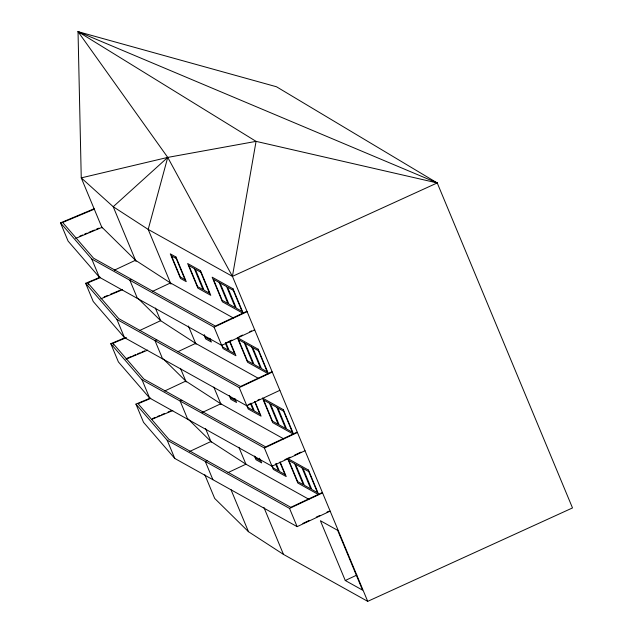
<?xml version="1.0" encoding="UTF-8"?>
<svg xmlns="http://www.w3.org/2000/svg" width="633" height="633" viewBox="0 0 633 633"><rect width="100%" height="100%" fill="white"/><g stroke="black" fill="none" stroke-linecap="round" stroke-linejoin="round"><path stroke-width="0.95" d="M78.033 31.65L437.229 182.937L232.43 276.36L167.737 157.403L78.033 31.65L276.486 86.761L437.229 182.937L572.501 507.927L367.71 601.35L232.43 276.36L256.064 141.365L78.033 31.65L81.253 177.881L102.103 227.967M114.336 270.18L135.494 260.258L170.475 282.951L233.49 318.067M131.624 279.406L129.86 280.229L137.44 298.452M152.608 291.338L170.475 282.951M139.482 330.6L160.64 320.67L195.629 343.371L258.636 378.487M156.77 339.818L155.006 340.649L162.594 358.864M60.499 222.863L91.753 259L214.096 327.174L247.131 311.681L246.617 311.396L215.347 326.066L93.542 258.185L62.643 222.468L94.309 209.183L94.111 208.763L60.499 222.863L68.079 241.086L99.341 277.214L221.685 345.396L254.719 329.896L254.205 329.611M177.754 351.75L195.629 343.371M225.617 343.031L231.868 340.095M239.013 336.74L242.589 335.063M249.734 331.708L251.523 330.869M164.635 391.012L185.793 381.082L220.775 403.783L283.782 438.898M181.916 400.23L180.152 401.061L187.74 419.283M100.18 277.175L85.645 283.275L116.907 319.412L239.25 387.594L272.277 372.093L271.771 371.808L240.493 386.478L118.695 318.597L87.797 282.88L100.457 277.571M202.014 412.589L220.775 403.783M248.081 404.701L250.763 403.443M257.908 400.088L259.696 399.249M279.865 390.316L246.83 405.808L124.487 337.634L93.225 301.498L85.645 283.275M189.781 451.424L210.939 441.502L245.921 464.195L308.936 499.31M207.062 460.65L205.306 461.473L212.886 479.695M125.326 337.595L110.791 343.687L142.053 379.824L264.396 448.006L297.431 432.505L296.917 432.22L265.646 446.89L143.841 379.017L112.943 343.292L126.513 337.603M228.054 472.582L245.921 464.195M284.842 459.661L290.207 457.153M294.669 455.056L300.928 452.12M150.472 398.007L135.937 404.107L167.199 440.236L289.542 508.418L322.577 492.917L322.062 492.632L290.792 507.31L168.987 439.429L138.089 403.712L150.757 398.394M302.843 523.436L309.102 520.5M316.247 517.145L319.823 515.468M326.968 512.113L328.756 511.274M135.937 404.107L143.525 422.322L174.787 458.458L297.13 526.64L330.165 511.14M345.27 580.508L362.543 590.13L337.65 530.335L320.385 520.714L345.27 580.508L356.87 575.065M79.893 236.125L82.614 234.985M84.434 234.226L87.156 233.079M88.976 232.319L94.428 230.032M96.24 229.265L98.97 228.125M75.659 238.412L101.897 227.405L101.691 226.978L135.494 260.258M104.129 296.924L107.76 295.397M110.49 294.258L120.484 290.064M100.805 298.823L122.517 289.716M126.553 358.484L131.094 356.577M132.914 355.809L135.636 354.67M137.456 353.91L140.178 352.763M141.998 352.003L144.72 350.856M125.951 359.243L147.671 350.128M152.608 418.516L155.33 417.369M157.15 416.609L159.88 415.462M161.692 414.702L164.422 413.563M168.054 412.036L171.685 410.508M152.007 419.275L172.817 410.548M437.229 182.937L256.064 141.365L167.737 157.403L81.253 177.881L113.212 206.722L148.193 229.415L232.43 276.36M304.505 450.443L305.011 450.728L271.976 466.228L149.633 398.046L118.379 361.91L110.791 343.687M204.831 474.758L214.69 498.432L248.484 531.704L283.473 554.405L367.71 601.35M138.105 298.483L160.64 320.67M163.259 358.903L185.793 381.082M187.7 418.619L210.939 441.502M229.866 341.155L235.943 355.746L223.03 348.554L214.096 327.174M255.012 401.575L261.089 416.166L248.176 408.965L239.25 387.594M280.166 461.987L286.235 476.578L273.329 469.385L264.396 448.006M229.573 341.393L234.693 353.689L229.193 350.627L225.902 342.722M254.719 401.813L259.839 414.101L254.339 411.039L251.056 403.142M279.865 462.225L284.985 474.521L279.493 471.458L276.202 463.554M225.308 343.07L228.236 350.089L222.808 347.066L221.708 344.431M250.462 403.482L253.382 410.508L247.954 407.478L247.218 405.721M275.608 463.894L278.528 470.92L273.1 467.898L272.008 465.263M289.542 508.418L297.13 526.64M209.879 338.426L211.398 342.073L205.662 338.877L204.143 335.229M235.033 398.837L236.552 402.485L230.808 399.288L229.296 395.641M260.179 459.257L261.698 462.905L255.961 459.7L254.442 456.053M209.42 338.259L210.148 340.016L205.44 337.389L204.34 334.754M234.566 398.671L235.302 400.428L230.586 397.801L229.85 396.044M259.348 458.205L260.448 460.84L255.732 458.213L255.004 456.456M170.957 284.106L148.193 229.415L167.737 157.403L113.212 206.722L136.008 261.492M188.412 326.027L195.993 344.257M213.827 387.095L221.036 404.408M238.87 447.246L246.079 464.567M263.906 507.405L283.473 554.405M155.386 308.049L160.711 320.828M180.468 368.303L186.165 381.992M205.551 428.549L211.248 442.245M231.005 489.713L248.484 531.704M91.753 259L99.341 277.214M116.907 319.412L124.487 337.634M142.053 379.824L149.633 398.046M167.199 440.236L174.787 458.458M87.797 282.88L88.549 284.7M112.943 343.292L113.703 345.12M176.006 257.038L170.269 253.841L180.516 278.465L186.252 281.661L176.006 257.038M200.542 270.71L187.637 263.518L197.884 288.142L210.789 295.334L200.542 270.71M233.055 288.83L212.15 277.183L222.405 301.806L243.301 313.454L233.055 288.83M176.227 258.525L171.519 255.898L180.286 276.977L185.002 279.604L176.227 258.525M194.315 268.606L188.887 265.575L197.654 286.654L203.09 289.677L194.315 268.606M200.772 272.198L195.273 269.136L204.048 290.215L209.539 293.277L200.772 272.198M219.145 282.437L213.408 279.24L222.175 300.319L227.912 303.516L219.145 282.437M226.582 286.583L220.102 282.975L228.877 304.054L235.349 307.662L226.582 286.583M233.276 290.318L227.54 287.121L236.315 308.192L242.051 311.389L233.276 290.318M258.201 349.242L237.304 337.595L247.55 362.218L268.447 373.866L258.201 349.242M244.291 342.857L238.554 339.652L247.329 360.731L253.065 363.928L244.291 342.857M251.728 346.995L245.248 343.387L254.023 364.466L260.503 368.074L251.728 346.995M258.422 350.729L252.686 347.533L261.461 368.612L267.197 371.808L258.422 350.729M283.347 409.654L262.45 398.007L272.696 422.63L293.601 434.278L283.347 409.654M269.436 403.268L263.7 400.072L272.475 421.143L278.211 424.339L269.436 403.268M276.874 407.415L270.402 403.807L279.169 424.878L285.649 428.486L276.874 407.415M283.576 411.141L277.84 407.945L286.607 429.024L292.343 432.22L283.576 411.141M308.493 470.074L287.596 458.427L297.85 483.05L318.747 494.697L308.493 470.074M294.59 463.68L288.846 460.484L297.621 481.563L303.357 484.759L294.59 463.68M302.02 467.827L295.548 464.218L304.323 485.289L310.795 488.898L302.02 467.827M308.722 471.561L302.985 468.365L311.76 489.436L317.497 492.632L308.722 471.561"/></g></svg>
